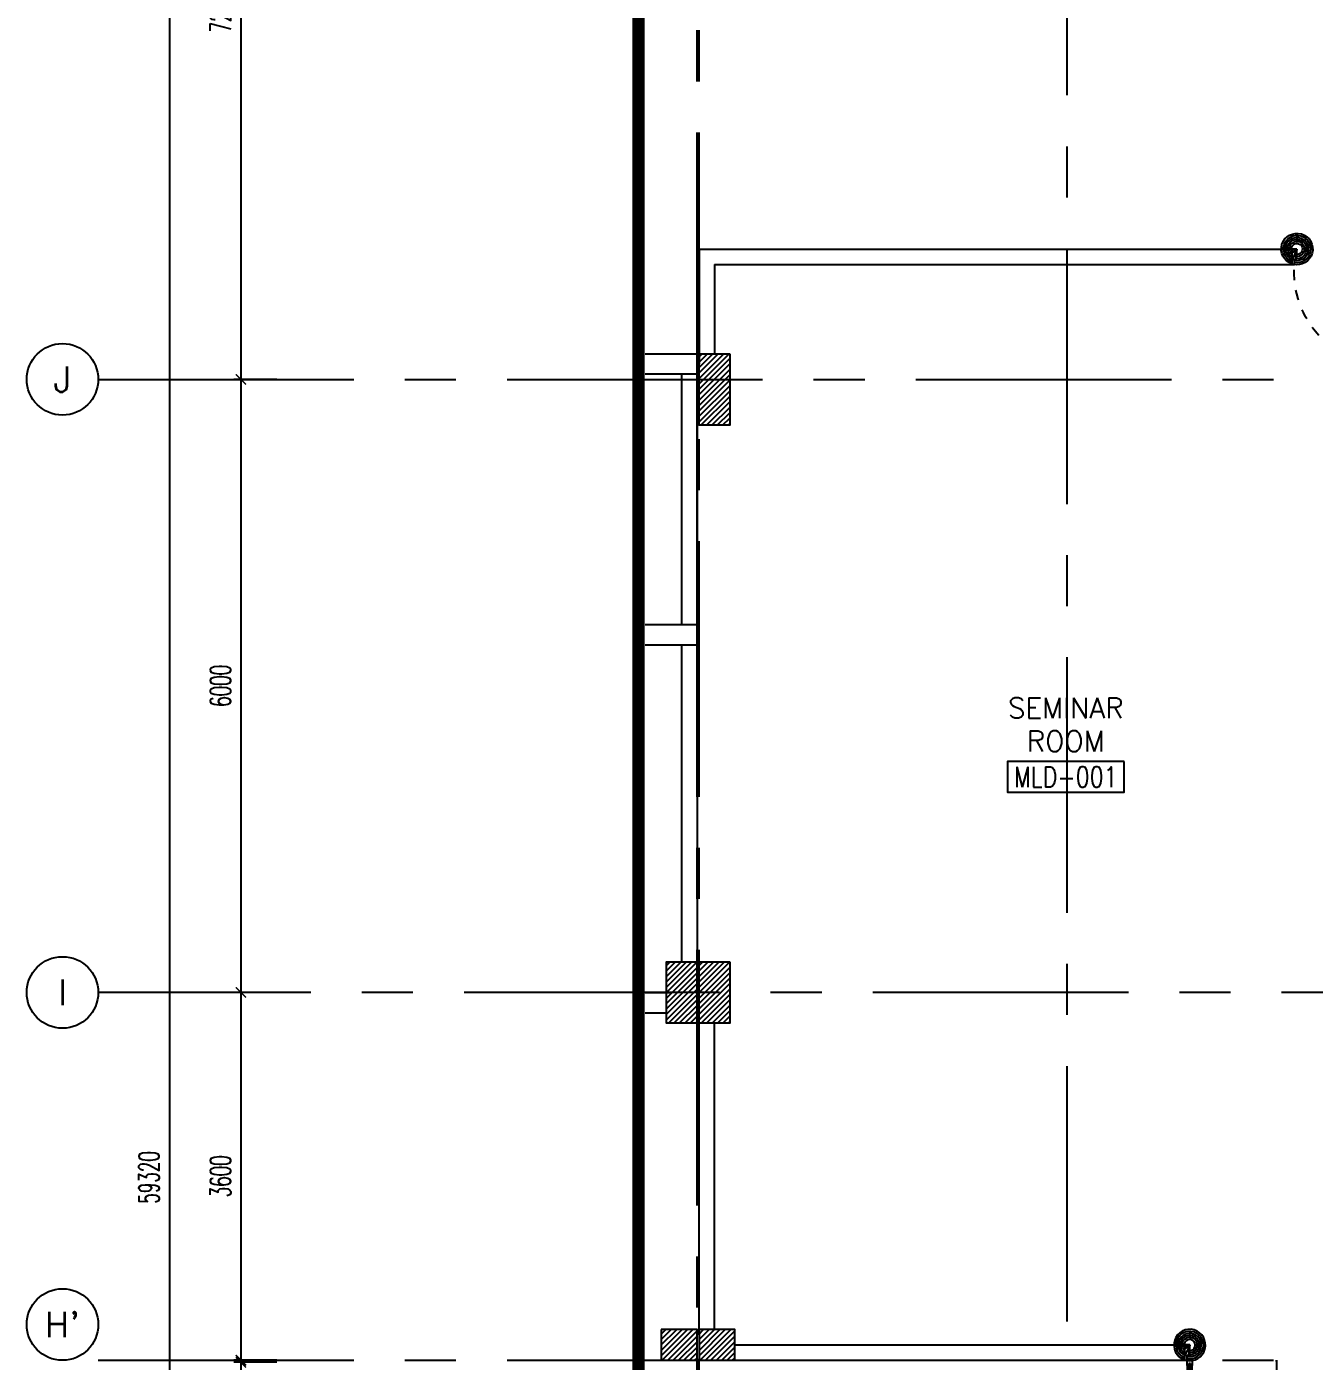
# Model space of a CAD drawing. Extents: x 0 to 93.3, y -13.5 to 76.8.
# Drawn here: x 0 to 12.6, y 33.01 to 46.07 of the extents above; entities that cross this region are included whole.
import ezdxf
from ezdxf.enums import TextEntityAlignment as Align

# ---------------------------------------------------------------- set-up
doc = ezdxf.new("R2010")
doc.units = 0
doc.header["$MEASUREMENT"] = 0
doc.header["$PDMODE"] = 3
doc.header["$PDSIZE"] = 0.1
for name, pattern in [('CENTER2', [1.125, 0.75, -0.125, 0.125, -0.125]), ('CENTERX2', [4, 2.5, -0.5, 0.5, -0.5]), ('HIDDEN', [0.375, 0.25, -0.125])]:
    doc.linetypes.add(name, pattern=pattern)
doc.layers.get('0').update_dxf_attribs({"color": 11, "linetype": 'CONTINUOUS'})
doc.layers.get('DEFPOINTS').update_dxf_attribs({"color": 11, "linetype": 'CONTINUOUS'})
for name, color, linetype in [('AX-CR', 11, 'CONTINUOUS'), ('AX-DIM', 11, 'CONTINUOUS'), ('AX-TXT', 11, 'CONTINUOUS'), ('AXES', 11, 'CENTERX2'), ('COL', 11, 'CONTINUOUS'), ('DOOR', 11, 'CONTINUOUS'), ('EJ', 11, 'CONTINUOUS'), ('ELEV', 11, 'CONTINUOUS'), ('HAT', 11, 'CONTINUOUS'), ('RM-BOX', 11, 'CONTINUOUS'), ('RM-NAME', 11, 'CONTINUOUS'), ('RM-NO', 11, 'CONTINUOUS'), ('WALL', 11, 'CONTINUOUS')]:
    doc.layers.add(name, color=color, linetype=linetype)
doc.styles.add('ROMANS', font='ROMANS.shx', dxfattribs={"width": 0.6})
doc.dimstyles.new('STANDARD in', dxfattribs={"dimtxt": 0.2, "dimasz": 0.1, "dimexe": 0.07, "dimexo": 0.05, "dimgap": 0.1, "dimtad": 1, "dimdec": 0, "dimlfac": 1000, "dimzin": 0, "dimdsep": 46, "dimtxsty": 'ROMANS', "dimblk": 'ARCHTICK', "dimcen": 0.05, "dimdle": 0.05, "dimclrd": 7, "dimclre": 7, "dimclrt": 2, "dimadec": 0, "dimazin": 0, "dimtfac": 1, "dimtdec": 0, "dimtmove": 2, "dimatfit": 3, "dimldrblk": 'ARCHTICK', "dimfxl": 0, "dimtolj": 1, "dimtzin": 0, "dimarcsym": 0})

# ---------------------------------------------------------------- blocks, each defined once
blk = doc.blocks.new('A$C272A55A0')
at = {"layer": 'DOOR', "color": 0, "linetype": 'ByBlock'}
for p, q in [((0, 900), (0, 1050)), ((50, 1050), (0, 1050)), ((50, 950), (50, 1050)), ((1750, 950), (1750, 1050)), ((1750, 1050), (1800, 1050)), ((1800, 1050), (1800, 900)), ((25, 950), (50, 950)), ((25, 900), (25, 950)), ((1775, 950), (1750, 950)), ((1775, 900), (1775, 950)), ((0, 900), (25, 900)), ((75, 900), (25, 900)), ((25, 850), (25, 900)), ((42, 850), (25, 850)), ((58, 870), (42, 870)), ((42, 870), (42, 850)), ((58, 850), (58, 870)), ((75, 850), (58, 850)), ((75, 900), (75, 850)), ((1725, 900), (1775, 900)), ((1725, 900), (1725, 850)), ((1725, 850), (1742, 850)), ((1742, 870), (1758, 870)), ((1742, 850), (1742, 870)), ((1758, 870), (1758, 850)), ((1758, 850), (1775, 850)), ((1800, 900), (1775, 900)), ((1775, 850), (1775, 900)), ((1718, 160), (1709, 160)), ((1709, 95), (1709, 160)), ((1725, 173), (1718, 173)), ((1718, 173), (1718, 83)), ((1718, 95), (1718, 160)), ((1775, 173), (1782, 173)), ((1782, 173), (1782, 83)), ((1782, 160), (1791, 160)), ((1782, 95), (1782, 160)), ((1791, 95), (1791, 160)), ((25, 50), (42, 50)), ((25, 50), (25, 0)), ((25, 0), (75, 0)), ((75, 0), (25, 0)), ((42, 50), (42, 30)), ((42, 30), (58, 30)), ((58, 50), (75, 50)), ((58, 50), (58, 30)), ((75, 50), (75, 0)), ((1718, 95), (1709, 95)), ((1725, 83), (1718, 83)), ((1742, 50), (1725, 50)), ((1725, 50), (1725, 0)), ((1775, 0), (1725, 0)), ((1725, 0), (1775, 0)), ((1742, 50), (1742, 30)), ((1758, 30), (1742, 30)), ((1775, 50), (1758, 50)), ((1758, 50), (1758, 30)), ((1775, 83), (1782, 83)), ((1775, 50), (1775, 0)), ((1782, 95), (1791, 95))]:
    blk.add_line(p, q, dxfattribs=at)
at = {"layer": 'DOOR', "color": 9, "linetype": 'ByBlock'}
for p, q in [((50, 1050), (0, 1010)), ((50, 1050), (0, 937)), ((50, 1050), (37, 950)), ((1750, 1050), (1800, 1010)), ((1750, 1050), (1800, 937)), ((1750, 1050), (1763, 950))]:
    blk.add_line(p, q, dxfattribs=at)
at = {"layer": 'DOOR', "linetype": 'ByBlock'}
for p, q in [((25, 850), (25, 50)), ((42, 850), (42, 50)), ((58, 850), (58, 50)), ((75, 50), (75, 850)), ((1725, 50), (1725, 850)), ((1742, 850), (1742, 50)), ((1758, 850), (1758, 50)), ((1775, 850), (1775, 50))]:
    blk.add_line(p, q, dxfattribs=at)
at = {"layer": 'DOOR', "color": 0, "linetype": 'ByBlock'}
for centre in [(1676, 128), (1824, 128)]:
    blk.add_circle(centre, 32.4, dxfattribs=at)
at = {"layer": 'DOOR', "color": 9, "linetype": 'ByBlock'}
for centre, radius, start, end in [((50, 1050), 34.4, 180, 270), ((50, 1050), 14.4, 180, 270), ((1750, 1050), 14.4, 270, 0), ((1750, 1050), 34.4, 270, 0), ((50, 1050), 54.4, 203.2074, 270), ((50, 1050), 74.4, 227.7764, 270), ((50, 1050), 94.4, 238.0182, 270), ((50, 1050), 114, 244.0838, 257.3774), ((50, 1050), 134, 248.1598, 259.28), ((1750, 1050), 54.4, 270, 336.7926), ((1750, 1050), 74.4, 270, 312.2236), ((1750, 1050), 94.4, 270, 301.9818), ((1750, 1050), 114, 282.6226, 295.9162), ((1750, 1050), 134, 280.72, 291.8402), ((50, 1050), 154, 251.1053, 256.2858), ((1750, 1050), 154, 283.7142, 288.8947)]:
    blk.add_arc(centre, radius, start, end, dxfattribs=at)
at = {"layer": 'DOOR', "linetype": 'HIDDEN', "ltscale": 0.5}
for centre, start, end in [((50, 851), 268.3174, 3.2965), ((1750, 851), 176.7035, 271.6826)]:
    blk.add_arc(centre, 851, start, end, dxfattribs=at)
at = {"layer": 'WALL', "linetype": 'ByBlock'}
blk.add_line((1800, 900), (1800, 1050), dxfattribs=at)
blk = doc.blocks.new('RM1')
at = {"layer": 'RM-BOX'}
blk.add_lwpolyline([(570, -200), (-570, -200), (-570, -500), (570, -500)], close=True, dxfattribs=at)
at = {"layer": 'RM-NAME', "style": 'ROMANS'}
for tag, p in [('ROOMNAME1', (0, 324)), ('ROOMNAME2', (0, 0))]:
    blk.add_attdef(tag, text='', height=200, dxfattribs=at).set_placement(p, align=Align.MIDDLE)
at = {"layer": 'RM-NO', "style": 'ROMANS', "width": 0.8}
blk.add_attdef('ROOMNO', text='', height=200, dxfattribs=at).set_placement((0, -350), align=Align.MIDDLE)
blk = doc.blocks.new('A$C24ED45A6')
at = {"layer": 'DOOR', "color": 0, "linetype": 'ByBlock'}
for p, q in [((909, 1055), (909, 990)), ((918, 1055), (909, 1055)), ((918, 978), (918, 1068)), ((925, 1068), (918, 1068)), ((918, 1055), (918, 990)), ((925, 1100), (925, 1150)), ((925, 1150), (975, 1150)), ((975, 1150), (925, 1150)), ((942, 1100), (925, 1100)), ((942, 1100), (942, 1120)), ((958, 1120), (942, 1120)), ((958, 1100), (958, 1120)), ((975, 1100), (958, 1100)), ((975, 1100), (975, 1150)), ((975, 1068), (982, 1068)), ((982, 978), (982, 1068)), ((982, 1055), (982, 990)), ((982, 1055), (991, 1055)), ((991, 1055), (991, 990)), ((918, 990), (909, 990)), ((925, 978), (918, 978)), ((975, 978), (982, 978)), ((982, 990), (991, 990)), ((0, 0), (0, 150)), ((0, 150), (25, 150)), ((25, 150), (25, 100)), ((925, 150), (925, 200)), ((925, 200), (942, 200)), ((925, 150), (975, 150)), ((942, 200), (942, 180)), ((942, 180), (958, 180)), ((958, 180), (958, 200)), ((958, 200), (975, 200)), ((975, 200), (975, 150)), ((1000, 150), (975, 150)), ((975, 150), (975, 100)), ((1000, 150), (1000, 0)), ((50, 0), (0, 0)), ((25, 100), (50, 100)), ((50, 100), (50, 0)), ((975, 100), (950, 100)), ((950, 100), (950, 0)), ((950, 0), (1000, 0))]:
    blk.add_line(p, q, dxfattribs=at)
at = {"layer": 'DOOR', "linetype": 'ByBlock'}
for p, q in [((925, 1100), (925, 200)), ((942, 200), (942, 1100)), ((958, 200), (958, 1100)), ((975, 200), (975, 1100))]:
    blk.add_line(p, q, dxfattribs=at)
at = {"layer": 'DOOR', "color": 9, "linetype": 'ByBlock'}
for p, q in [((50, 0), (0, 114)), ((50, 0), (0, 40)), ((50, 0), (37, 100)), ((950, 0), (1000, 114)), ((950, 0), (963, 100)), ((950, 0), (1000, 40))]:
    blk.add_line(p, q, dxfattribs=at)
at = {"layer": 'DOOR', "color": 0, "linetype": 'ByBlock'}
for centre in [(876, 1023), (1024, 1023)]:
    blk.add_circle(centre, 32.4, dxfattribs=at)
at = {"layer": 'DOOR', "linetype": 'HIDDEN', "ltscale": 0.5}
blk.add_arc((950, 222), 928, 88.456, 184.4816, dxfattribs=at)
at = {"layer": 'DOOR', "color": 9, "linetype": 'ByBlock'}
for centre, radius, start, end in [((50, 0), 154, 103.7142, 108.8947), ((50, 0), 134, 100.72, 111.8402), ((950, 0), 134, 68.1598, 79.28), ((950, 0), 154, 71.1053, 76.2858), ((50, 0), 114, 102.6226, 115.9162), ((50, 0), 94.4, 90, 121.9818), ((50, 0), 74.4, 90, 132.2236), ((50, 0), 54.4, 90, 156.7926), ((50, 0), 34.4, 90, 180), ((50, 0), 14.4, 90, 180), ((950, 0), 94.4, 58.0182, 90), ((950, 0), 74.4, 47.7764, 90), ((950, 0), 54.4, 23.2074, 90), ((950, 0), 34.4, 0, 90), ((950, 0), 14.4, 0, 90), ((950, 0), 114, 64.0838, 77.3774)]:
    blk.add_arc(centre, radius, start, end, dxfattribs=at)
at = {"layer": 'WALL'}
blk.add_line((1000, 0), (1000, 150), dxfattribs=at)
blk = doc.blocks.new('C5')
at = {"layer": 'HAT'}
h = blk.add_hatch(dxfattribs=at)
h.set_pattern_fill('ANSI31', color=256, scale=300, style=0)
h.set_pattern_definition([(45, (-38851, -358245.23), (26.5165043, -26.5165043), [])])
h.paths.add_polyline_path([(-320, 300), (-20, 300), (-20, 0), (-320, 0)])
h.paths.add_polyline_path([(-320, 600), (-20, 600), (-20, 300), (-320, 300)])
h = blk.add_hatch(dxfattribs=at)
h.set_pattern_fill('ANSI31', color=256, scale=300, style=0)
h.set_pattern_definition([(45, (-38531, -358245.23), (26.5165043, -26.5165043), [])])
h.paths.add_polyline_path([(0, 300), (300, 300), (300, 0), (0, 0)])
h.paths.add_polyline_path([(0, 600), (300, 600), (300, 300), (0, 300)])
at = {"layer": 'COL'}
for points in [[(-20, 600), (-20, 0), (-320, 0), (-320, 600)], [(300, 600), (300, 0), (0, 0), (0, 600)]]:
    blk.add_lwpolyline(points, close=True, dxfattribs=at)
blk = doc.blocks.new('AXR')
at = {"layer": 'AX-CR'}
blk.add_circle((350, 0), 350, dxfattribs=at)
at = {"layer": 'AX-TXT', "style": 'ROMANS'}
blk.add_attdef('AX', text='', height=250, dxfattribs=at).set_placement((350, 0), align=Align.MIDDLE)
blk = doc.blocks.new('_ARCHTICK')
at = {"color": 0, "linetype": 'ByBlock', "const_width": 0.15}
blk.add_lwpolyline([(-0.5, -0.5), (0.5, 0.5)], dxfattribs=at)
blk = doc.blocks.new('*D138')
at = {"layer": 'AX-DIM', "color": 7, "lineweight": -2}
for p, q in [((5.765, 64.47), (1.326, 64.47)), ((1.396, 64.52), (1.396, 5.1)), ((11.979, 5.15), (1.326, 5.15))]:
    blk.add_line(p, q, dxfattribs=at)
at = {"layer": 'DEFPOINTS', "color": 0}
for p in [(5.815, 64.47), (1.396, 5.15), (12.029, 5.15)]:
    blk.add_point(p, dxfattribs=at)
at = {"layer": 'AX-DIM', "color": 7, "lineweight": -2, "xscale": 0.1, "yscale": 0.1, "zscale": 0.1}
for p, rotation in [((1.396, 64.47), 90), ((1.396, 5.15), 270)]:
    blk.add_blockref('_ARCHTICK', p, dxfattribs=dict(at, rotation=rotation))
at = {"layer": 'AX-DIM', "color": 2, "insert": (1.196, 34.81), "char_height": 0.2, "attachment_point": 5, "rotation": 90, "style": 'ROMANS'}
blk.add_mtext('\\A1;59320', dxfattribs=at)
blk = doc.blocks.new('*D145')
at = {"layer": 'AX-DIM', "color": 7, "lineweight": -2}
for p, q in [((2.446, 36.62), (2.026, 36.62)), ((2.096, 36.67), (2.096, 32.97)), ((2.446, 33.02), (2.026, 33.02))]:
    blk.add_line(p, q, dxfattribs=at)
at = {"layer": 'DEFPOINTS', "color": 0}
for p in [(2.496, 36.62), (2.096, 33.02), (2.496, 33.02)]:
    blk.add_point(p, dxfattribs=at)
at = {"layer": 'AX-DIM', "color": 7, "lineweight": -2, "xscale": 0.1, "yscale": 0.1, "zscale": 0.1}
for p, rotation in [((2.096, 36.62), 90), ((2.096, 33.02), 270)]:
    blk.add_blockref('_ARCHTICK', p, dxfattribs=dict(at, rotation=rotation))
at = {"layer": 'AX-DIM', "color": 2, "insert": (1.896, 34.82), "char_height": 0.2, "attachment_point": 5, "rotation": 90, "style": 'ROMANS'}
blk.add_mtext('\\A1;3600', dxfattribs=at)
blk = doc.blocks.new('*D149')
at = {"layer": 'AX-DIM', "color": 7, "lineweight": -2}
for p, q in [((2.096, 33.05), (2.096, 26.95)), ((2.446, 33), (2.026, 33)), ((2.446, 27), (2.026, 27))]:
    blk.add_line(p, q, dxfattribs=at)
at = {"layer": 'DEFPOINTS', "color": 0}
for p in [(2.496, 33), (2.096, 27), (2.496, 27)]:
    blk.add_point(p, dxfattribs=at)
at = {"layer": 'AX-DIM', "color": 7, "lineweight": -2, "xscale": 0.1, "yscale": 0.1, "zscale": 0.1}
for p, rotation in [((2.096, 33), 90), ((2.096, 27), 270)]:
    blk.add_blockref('_ARCHTICK', p, dxfattribs=dict(at, rotation=rotation))
at = {"layer": 'AX-DIM', "color": 2, "insert": (1.896, 30), "char_height": 0.2, "attachment_point": 5, "rotation": 90, "style": 'ROMANS'}
blk.add_mtext('\\A1;6000', dxfattribs=at)
blk = doc.blocks.new('*D150')
at = {"layer": 'AX-DIM', "color": 7, "lineweight": -2}
for p, q in [((2.446, 49.82), (2.026, 49.82)), ((2.096, 49.87), (2.096, 42.57)), ((2.446, 42.62), (2.026, 42.62))]:
    blk.add_line(p, q, dxfattribs=at)
at = {"layer": 'DEFPOINTS', "color": 0}
for p in [(2.496, 49.82), (2.096, 42.62), (2.496, 42.62)]:
    blk.add_point(p, dxfattribs=at)
at = {"layer": 'AX-DIM', "color": 7, "lineweight": -2, "xscale": 0.1, "yscale": 0.1, "zscale": 0.1}
for p, rotation in [((2.096, 49.82), 90), ((2.096, 42.62), 270)]:
    blk.add_blockref('_ARCHTICK', p, dxfattribs=dict(at, rotation=rotation))
at = {"layer": 'AX-DIM', "color": 2, "insert": (1.896, 46.22), "char_height": 0.2, "attachment_point": 5, "rotation": 90, "style": 'ROMANS'}
blk.add_mtext('\\A1;7200', dxfattribs=at)
blk = doc.blocks.new('*D151')
at = {"layer": 'AX-DIM', "color": 7, "lineweight": -2}
for p, q in [((2.446, 42.62), (2.026, 42.62)), ((2.096, 42.67), (2.096, 36.57)), ((2.446, 36.62), (2.026, 36.62))]:
    blk.add_line(p, q, dxfattribs=at)
at = {"layer": 'DEFPOINTS', "color": 0}
for p in [(2.496, 42.62), (2.096, 36.62), (2.496, 36.62)]:
    blk.add_point(p, dxfattribs=at)
at = {"layer": 'AX-DIM', "color": 7, "lineweight": -2, "xscale": 0.1, "yscale": 0.1, "zscale": 0.1}
for p, rotation in [((2.096, 42.62), 90), ((2.096, 36.62), 270)]:
    blk.add_blockref('_ARCHTICK', p, dxfattribs=dict(at, rotation=rotation))
at = {"layer": 'AX-DIM', "color": 2, "insert": (1.896, 39.62), "char_height": 0.2, "attachment_point": 5, "rotation": 90, "style": 'ROMANS'}
blk.add_mtext('\\A1;6000', dxfattribs=at)

msp = doc.modelspace()

# ---------------------------------------------------------------- hatches: boundary and pattern name
at = {"layer": 'HAT'}
h = msp.add_hatch(dxfattribs=at)
h.set_pattern_fill('ANSI31', color=256, scale=0.3, style=0)
h.set_pattern_definition([(45, (-386.805687, -5.511), (-0.0265165043, 0.0265165043), [])])
h.paths.add_polyline_path([(6.8795, 42.87), (6.5795, 42.87), (6.5795, 42.62), (6.8795, 42.62)])
h.paths.add_polyline_path([(6.8795, 42.62), (6.5795, 42.62), (6.5795, 42.17), (6.8795, 42.17)])
h = msp.add_hatch(dxfattribs=at)
h.set_pattern_fill('ANSI31', color=256, scale=0.3, style=0)
h.set_pattern_definition([(45, (-377.185687, -5.511), (-0.0265165043, 0.0265165043), [])])
h.paths.add_polyline_path([(6.2095, 33.02), (6.5595, 33.02), (6.5595, 33.32), (6.2095, 33.32)])
h = msp.add_hatch(dxfattribs=at)
h.set_pattern_fill('ANSI31', color=256, scale=0.3, style=0)
h.set_pattern_definition([(45, (-376.815687, -5.511), (-0.0265165043, 0.0265165043), [])])
h.paths.add_polyline_path([(6.5795, 33.02), (6.9295, 33.02), (6.9295, 33.32), (6.5795, 33.32)])

# ---------------------------------------------------------------- linework, layer by layer
at = {"layer": 'AXES'}
for p, q in [((6.5595, -1.4643), (6.5595, 76.0748)), ((6.5795, -1.4643), (6.5795, 76.0748)), ((10.1795, 5.4), (10.1795, 64.22)), ((0.7, 42.62), (22.7795, 42.62)), ((22.7795, 36.62), (0.7, 36.62)), ((0.7, 33.02), (22.7795, 33.02))]:
    msp.add_line(p, q, dxfattribs=at)
at = {"layer": 'COL'}
for points in [[(6.0506, 42.87), (6.5595, 42.87), (6.5595, 42.67), (6.0506, 42.67)], [(6.0506, 40.22), (6.5595, 40.22), (6.5595, 40.02), (6.0506, 40.02)]]:
    msp.add_lwpolyline(points, dxfattribs=at)
for points in [[(6.8795, 42.87), (6.8795, 42.17), (6.5795, 42.17), (6.5795, 42.87)], [(6.2095, 33.32), (6.2095, 33.02), (6.5595, 33.02), (6.5595, 33.32)], [(6.5795, 33.32), (6.5795, 33.02), (6.9295, 33.02), (6.9295, 33.32)]]:
    msp.add_lwpolyline(points, close=True, dxfattribs=at)
at = {"layer": 'ELEV', "linetype": 'CENTER2', "const_width": 0.12}
msp.add_lwpolyline([(5.9859, 3.1628), (5.9859, 66.62)], dxfattribs=at)
at = {"layer": 'WALL'}
for p, q in [((6.5795, 43.895), (12.3795, 43.895)), ((6.5795, 43.895), (6.5795, 42.77)), ((12.3795, 43.745), (12.3795, 43.895)), ((6.7295, 43.745), (12.3795, 43.745)), ((6.7295, 43.745), (6.7295, 42.87)), ((6.4095, 40.22), (6.4095, 42.67)), ((6.5595, 40.22), (6.5595, 42.67)), ((6.5595, 42.37), (6.5595, 36.92)), ((6.4095, 36.92), (6.4095, 40.02)), ((6.0506, 36.62), (6.3095, 36.62)), ((6.0506, 36.42), (6.2595, 36.42)), ((6.5795, 33.27), (6.5795, 36.32)), ((6.7295, 33.32), (6.7295, 36.32)), ((6.9295, 33.17), (11.3296, 33.17)), ((11.3296, 33.17), (11.3296, 33.02)), ((6.9295, 33.02), (11.3296, 33.02))]:
    msp.add_line(p, q, dxfattribs=at)

# ---------------------------------------------------------------- block references
at = {"layer": 'AXES', "xscale": 0.001000000047497451, "yscale": 0.0009999999892897904, "zscale": 0.001}
for p, values in [((0, 42.62), {'AX': 'J'}), ((0, 36.62), {'AX': 'I'}), ((0, 33.37), {'AX': "H'"})]:
    msp.add_blockref('AXR', p, dxfattribs=at).add_auto_attribs(values)
at = {"layer": 'DOOR', "color": 0, "xscale": -0.001000000047497451, "yscale": 0.0009999999892897904, "zscale": 0.001, "rotation": 180}
msp.add_blockref('A$C24ED45A6', (12.3795, 43.895), dxfattribs=at)
at = {"layer": 'DOOR', "color": 0, "xscale": 0.001000000047497451, "yscale": 0.0009999999892897904, "zscale": 0.001}
msp.add_blockref('A$C272A55A0', (11.3296, 32.1196), dxfattribs=at)
at = {"layer": 'EJ', "color": 2, "linetype": 'ByBlock', "xscale": 0.001000000047497451, "yscale": 0.0009999999892897904, "zscale": 0.001}
msp.add_blockref('C5', (6.5795, 36.32), dxfattribs=at)
at = {"layer": 'HAT', "xscale": 0.001000000047497451, "yscale": 0.0009999999892897904, "zscale": 0.001}
msp.add_blockref('RM1', (10.1671, 39.0794), dxfattribs=at).add_auto_attribs({'ROOMNO': 'MLD-001', 'ROOMNAME2': 'ROOM', 'ROOMNAME1': 'SEMINAR'})

# ---------------------------------------------------------------- dimensions: what is measured, and where the dimension line sits
at = {"layer": 'AX-DIM'}
for base, p1, p2, picture, middle in [((1.3958, 5.15), (5.8153, 64.47), (12.0285, 5.15), '*D138', (1.1958, 34.81)), ((2.0958, 42.62), (2.4958, 49.82), (2.4958, 42.62), '*D150', (1.8958, 46.22)), ((2.0958, 36.62), (2.4958, 42.62), (2.4958, 36.62), '*D151', (1.8958, 39.62)), ((2.0958, 33.02), (2.4958, 36.62), (2.4958, 33.02), '*D145', (1.8958, 34.82)), ((2.0958, 27), (2.4958, 33), (2.4958, 27), '*D149', (1.8958, 30))]:
    dim = msp.add_linear_dim(base=base, p1=p1, p2=p2, angle=270, dimstyle='STANDARD in', dxfattribs=at)
    dim.commit()
    dim.dimension.update_dxf_attribs({"geometry": picture, "text_midpoint": middle})

doc.saveas('drawing.dxf')
